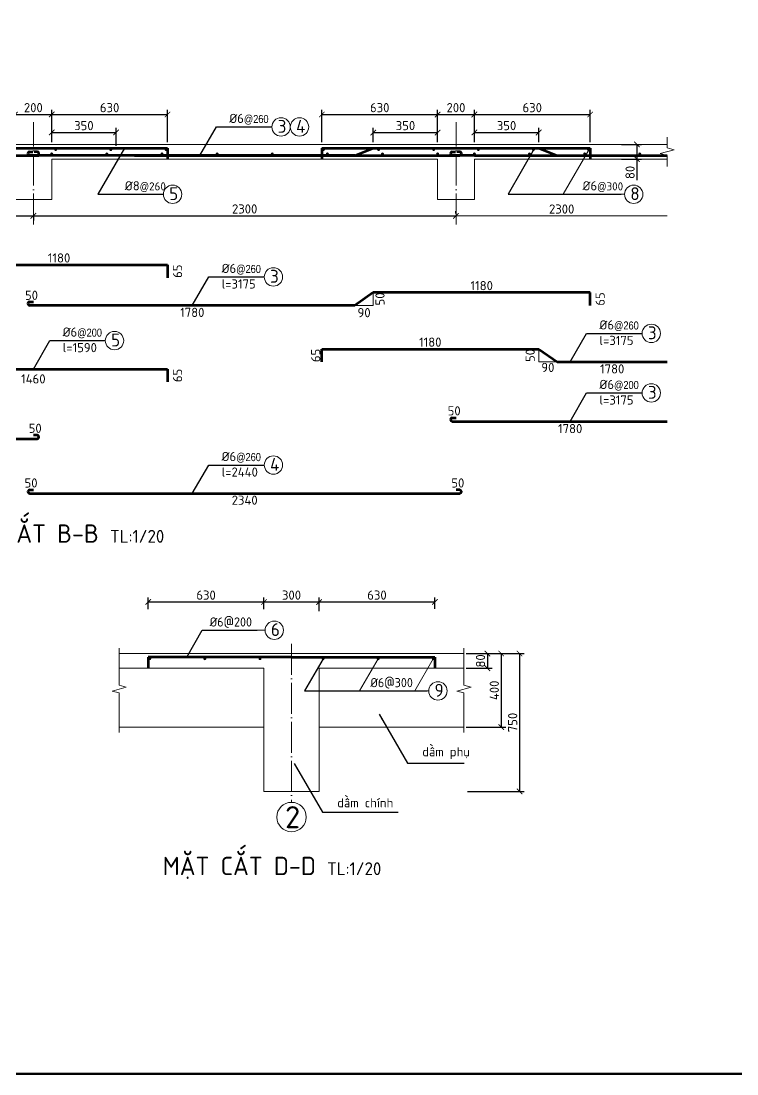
# Model space of a CAD drawing. Header units: millimetres. Extents: x 0 to 4970, y -594 to 1412.
# Drawn here: x 142.3 to 337.1, y 10 to 296.4 of the extents above; entities that cross this region are included whole.
import ezdxf

# ---------------------------------------------------------------- set-up
doc = ezdxf.new("R2010")
doc.units = ezdxf.units.MM
doc.header["$LTSCALE"] = 0.35
doc.header["$PDMODE"] = 3
doc.linetypes.add('ACAD_ISO04W100', pattern=[30, 24, -3, 0, -3])
doc.layers.get('0').update_dxf_attribs({"lineweight": 50})
for name, color, linetype, lineweight in [('CotThepSan', 13, 'Continuous', 70), ('DoVe', 1, 'Continuous', 18), ('Duong Bao San', 7, 'Continuous', 18), ('Kich Thuoc', 1, 'Continuous', 20), ('Ky Hieu', 4, 'Continuous', 20), ('Text', 40, 'Continuous', 20), ('Truc', 3, 'ACAD_ISO04W100', 20)]:
    doc.layers.add(name, color=color, linetype=linetype, lineweight=lineweight)
doc.styles.get("Standard").update_dxf_attribs({"font": 'isocpeur.ttf'})
doc.styles.add('VN', font='')
doc.styles.get('VN').set_extended_font_data('TCVN 7284')
doc.dimstyles.new('Dim20', dxfattribs={"dimtxt": 2.5, "dimasz": 1.5, "dimexe": 1.25, "dimexo": 0.625, "dimtad": 1, "dimlfac": 20, "dimtxsty": 'Standard', "dimblk": 'ARCHTICK', "dimcen": 2.5, "dimadec": 0, "dimazin": 0, "dimtfac": 1, "dimtmove": 0, "dimatfit": 3, "dimfxl": 1, "dimarcsym": 0})
doc.dimstyles.new('Dim20KT', dxfattribs={"dimtxt": 2.5, "dimasz": 1.5, "dimexe": 1.25, "dimexo": 0.625, "dimtad": 1, "dimlfac": 20, "dimtxsty": 'Standard', "dimblk": 'ARCHTICK', "dimcen": 2.5, "dimse1": 1, "dimse2": 1, "dimsd1": 1, "dimsd2": 1, "dimadec": 0, "dimazin": 0, "dimtfac": 1, "dimtmove": 0, "dimatfit": 3, "dimfxl": 1, "dimarcsym": 0})
doc.dimstyles.new('Dim50KT', dxfattribs={"dimtxt": 2.5, "dimasz": 1.5, "dimexe": 1.25, "dimexo": 0.625, "dimtad": 1, "dimlfac": 50, "dimtxsty": 'Standard', "dimblk": 'ARCHTICK', "dimcen": 2.5, "dimse1": 1, "dimse2": 1, "dimsd1": 1, "dimsd2": 1, "dimadec": 0, "dimazin": 0, "dimtfac": 1, "dimtmove": 0, "dimatfit": 3, "dimfxl": 1, "dimarcsym": 0})
doc.dimstyles.new('ISO-25', dxfattribs={"dimtxt": 2.5, "dimasz": 2.5, "dimexe": 1.25, "dimexo": 0.625, "dimtad": 1, "dimtxsty": 'Standard', "dimcen": 2.5, "dimadec": 0, "dimazin": 0, "dimtfac": 1, "dimtmove": 0, "dimatfit": 3, "dimfxl": 1, "dimarcsym": 0})

# ---------------------------------------------------------------- blocks, each defined once
blk = doc.blocks.new('*D637')
at = {"layer": 'Defpoints', "color": 0}
for p in [(238.13, 222.54), (297.13, 222.54), (297.13, 222.54)]:
    blk.add_point(p, dxfattribs=at)
at = {"layer": 'Kich Thuoc', "color": 0, "insert": (267.63, 224.42), "char_height": 2.5, "attachment_point": 5}
blk.add_mtext('1180', dxfattribs=at)
blk = doc.blocks.new('_ArchTick')
at = {"color": 0, "linetype": 'ByBlock', "const_width": 0.15}
blk.add_lwpolyline([(-0.5, -0.5), (0.5, 0.5)], dxfattribs=at)
blk = doc.blocks.new('*D638')
at = {"layer": 'Defpoints', "color": 0}
for p in [(144.63, 219.04), (233.13, 219.04), (233.13, 215.27)]:
    blk.add_point(p, dxfattribs=at)
at = {"layer": 'Kich Thuoc', "color": 0, "insert": (188.88, 217.14), "char_height": 2.5, "attachment_point": 5}
blk.add_mtext('1780', dxfattribs=at)
blk = doc.blocks.new('*D639')
at = {"layer": 'Defpoints', "color": 0}
for p in [(144.63, 219.93), (144.63, 219.93), (145.63, 219.93)]:
    blk.add_point(p, dxfattribs=at)
at = {"layer": 'Kich Thuoc', "color": 0, "insert": (145.13, 221.8), "char_height": 2.5, "attachment_point": 5}
blk.add_mtext('50', dxfattribs=at)
blk = doc.blocks.new('*D558')
at = {"layer": 'Defpoints', "color": 0}
for p in [(123.13, 230.08), (182.13, 230.08), (182.13, 230.08)]:
    blk.add_point(p, dxfattribs=at)
at = {"layer": 'Kich Thuoc', "color": 0, "insert": (152.63, 231.95), "char_height": 2.5, "attachment_point": 5}
blk.add_mtext('1180', dxfattribs=at)
blk = doc.blocks.new('*D642')
at = {"layer": 'Defpoints', "color": 0}
for p in [(54.13, 182.74), (146.63, 182.74), (146.63, 178.65)]:
    blk.add_point(p, dxfattribs=at)
at = {"layer": 'Kich Thuoc', "color": 0, "insert": (100.38, 180.52), "char_height": 2.5, "attachment_point": 5}
blk.add_mtext('1860', dxfattribs=at)
blk = doc.blocks.new('*D560')
at = {"layer": 'Defpoints', "color": 0}
for p in [(145.63, 183.74), (145.63, 183.74), (146.63, 183.74)]:
    blk.add_point(p, dxfattribs=at)
at = {"layer": 'Kich Thuoc', "color": 0, "insert": (146.13, 185.62), "char_height": 2.5, "attachment_point": 5}
blk.add_mtext('50', dxfattribs=at)
blk = doc.blocks.new('*D561')
at = {"layer": 'Defpoints', "color": 0}
for p in [(260.63, 168.88), (260.63, 168.88), (261.63, 168.88)]:
    blk.add_point(p, dxfattribs=at)
at = {"layer": 'Kich Thuoc', "color": 0, "insert": (261.13, 170.75), "char_height": 2.5, "attachment_point": 5}
blk.add_mtext('50', dxfattribs=at)
blk = doc.blocks.new('*D562')
at = {"layer": 'Defpoints', "color": 0}
for p in [(259.63, 188.48), (259.63, 188.48), (260.63, 188.48)]:
    blk.add_point(p, dxfattribs=at)
at = {"layer": 'Kich Thuoc', "color": 0, "insert": (260.13, 190.36), "char_height": 2.5, "attachment_point": 5}
blk.add_mtext('50', dxfattribs=at)
blk = doc.blocks.new('*D643')
at = {"layer": 'Defpoints', "color": 0}
for p in [(224.13, 207.18), (283.13, 207.18), (283.13, 207.18)]:
    blk.add_point(p, dxfattribs=at)
at = {"layer": 'Kich Thuoc', "color": 0, "insert": (253.63, 209.05), "char_height": 2.5, "attachment_point": 5}
blk.add_mtext('1180', dxfattribs=at)
blk = doc.blocks.new('*D565')
at = {"layer": 'Defpoints', "color": 0}
for p in [(168.13, 266.07), (150.63, 262.84), (168.13, 261.84)]:
    blk.add_point(p, dxfattribs=at)
at = {"layer": 'Kich Thuoc', "color": 0, "lineweight": -2}
for p, q in [((150.63, 263.46), (150.63, 267.32)), ((168.13, 262.46), (168.13, 267.32)), ((150.63, 266.07), (168.13, 266.07))]:
    blk.add_line(p, q, dxfattribs=at)
at = {"layer": 'Kich Thuoc', "color": 0, "lineweight": -2, "xscale": 1.5, "yscale": 1.5, "zscale": 1.5, "rotation": 180}
blk.add_blockref('_ArchTick', (150.63, 266.07), dxfattribs=at)
at = {"layer": 'Kich Thuoc', "color": 0, "lineweight": -2, "xscale": 1.5, "yscale": 1.5, "zscale": 1.5}
blk.add_blockref('_ArchTick', (168.13, 266.07), dxfattribs=at)
at = {"layer": 'Kich Thuoc', "color": 0, "insert": (159.38, 267.95), "char_height": 2.5, "attachment_point": 5}
blk.add_mtext('350', dxfattribs=at)
blk = doc.blocks.new('*D567')
at = {"layer": 'Defpoints', "color": 0}
for p in [(150.63, 270.96), (140.63, 263.46), (150.63, 263.46)]:
    blk.add_point(p, dxfattribs=at)
at = {"layer": 'Kich Thuoc', "color": 0, "lineweight": -2}
for p, q in [((140.63, 264.09), (140.63, 272.21)), ((150.63, 264.09), (150.63, 272.21)), ((140.63, 270.96), (150.63, 270.96))]:
    blk.add_line(p, q, dxfattribs=at)
at = {"layer": 'Kich Thuoc', "color": 0, "lineweight": -2, "xscale": 1.5, "yscale": 1.5, "zscale": 1.5, "rotation": 180}
blk.add_blockref('_ArchTick', (140.63, 270.96), dxfattribs=at)
at = {"layer": 'Kich Thuoc', "color": 0, "lineweight": -2, "xscale": 1.5, "yscale": 1.5, "zscale": 1.5}
blk.add_blockref('_ArchTick', (150.63, 270.96), dxfattribs=at)
at = {"layer": 'Kich Thuoc', "color": 0, "insert": (145.63, 272.83), "char_height": 2.5, "attachment_point": 5}
blk.add_mtext('200', dxfattribs=at)
blk = doc.blocks.new('*D568')
at = {"layer": 'Defpoints', "color": 0}
for p in [(182.13, 270.96), (150.63, 263.46), (182.13, 262.84)]:
    blk.add_point(p, dxfattribs=at)
at = {"layer": 'Kich Thuoc', "color": 0, "lineweight": -2}
for p, q in [((150.63, 264.09), (150.63, 272.21)), ((182.13, 263.46), (182.13, 272.21)), ((150.63, 270.96), (182.13, 270.96))]:
    blk.add_line(p, q, dxfattribs=at)
at = {"layer": 'Kich Thuoc', "color": 0, "lineweight": -2, "xscale": 1.5, "yscale": 1.5, "zscale": 1.5, "rotation": 180}
blk.add_blockref('_ArchTick', (150.63, 270.96), dxfattribs=at)
at = {"layer": 'Kich Thuoc', "color": 0, "lineweight": -2, "xscale": 1.5, "yscale": 1.5, "zscale": 1.5}
blk.add_blockref('_ArchTick', (182.13, 270.96), dxfattribs=at)
at = {"layer": 'Kich Thuoc', "color": 0, "insert": (166.38, 272.83), "char_height": 2.5, "attachment_point": 5}
blk.add_mtext('630', dxfattribs=at)
blk = doc.blocks.new('*D569')
at = {"layer": 'Defpoints', "color": 0}
for p in [(305.01, 262.84), (305.01, 258.84), (309.86, 258.84)]:
    blk.add_point(p, dxfattribs=at)
at = {"layer": 'Kich Thuoc', "color": 0, "lineweight": -2}
for p, q in [((305.63, 262.84), (311.11, 262.84)), ((309.86, 262.84), (309.86, 258.84)), ((305.63, 258.84), (311.11, 258.84)), ((309.86, 258.84), (309.86, 253.09))]:
    blk.add_line(p, q, dxfattribs=at)
at = {"layer": 'Kich Thuoc', "color": 0, "lineweight": -2, "xscale": 1.5, "yscale": 1.5, "zscale": 1.5}
for p, rotation in [((309.86, 262.84), 90), ((309.86, 258.84), 270)]:
    blk.add_blockref('_ArchTick', p, dxfattribs=dict(at, rotation=rotation))
at = {"layer": 'Kich Thuoc', "color": 0, "insert": (307.99, 255.21), "char_height": 2.5, "attachment_point": 5, "rotation": 90}
blk.add_mtext('80', dxfattribs=at)
blk = doc.blocks.new('*D570')
at = {"layer": 'Defpoints', "color": 0}
for p in [(255.63, 266.07), (238.13, 262.84), (255.63, 262.84)]:
    blk.add_point(p, dxfattribs=at)
at = {"layer": 'Kich Thuoc', "color": 0, "lineweight": -2}
for p, q in [((238.13, 263.46), (238.13, 267.32)), ((255.63, 263.46), (255.63, 267.32)), ((238.13, 266.07), (255.63, 266.07))]:
    blk.add_line(p, q, dxfattribs=at)
at = {"layer": 'Kich Thuoc', "color": 0, "lineweight": -2, "xscale": 1.5, "yscale": 1.5, "zscale": 1.5, "rotation": 180}
blk.add_blockref('_ArchTick', (238.13, 266.07), dxfattribs=at)
at = {"layer": 'Kich Thuoc', "color": 0, "lineweight": -2, "xscale": 1.5, "yscale": 1.5, "zscale": 1.5}
blk.add_blockref('_ArchTick', (255.63, 266.07), dxfattribs=at)
at = {"layer": 'Kich Thuoc', "color": 0, "insert": (246.88, 267.95), "char_height": 2.5, "attachment_point": 5}
blk.add_mtext('350', dxfattribs=at)
blk = doc.blocks.new('*D571')
at = {"layer": 'Defpoints', "color": 0}
for p in [(283.13, 266.07), (265.63, 262.84), (283.13, 262.84)]:
    blk.add_point(p, dxfattribs=at)
at = {"layer": 'Kich Thuoc', "color": 0, "lineweight": -2}
for p, q in [((265.63, 263.46), (265.63, 267.32)), ((283.13, 263.46), (283.13, 267.32)), ((265.63, 266.07), (283.13, 266.07))]:
    blk.add_line(p, q, dxfattribs=at)
at = {"layer": 'Kich Thuoc', "color": 0, "lineweight": -2, "xscale": 1.5, "yscale": 1.5, "zscale": 1.5, "rotation": 180}
blk.add_blockref('_ArchTick', (265.63, 266.07), dxfattribs=at)
at = {"layer": 'Kich Thuoc', "color": 0, "lineweight": -2, "xscale": 1.5, "yscale": 1.5, "zscale": 1.5}
blk.add_blockref('_ArchTick', (283.13, 266.07), dxfattribs=at)
at = {"layer": 'Kich Thuoc', "color": 0, "insert": (274.38, 267.95), "char_height": 2.5, "attachment_point": 5}
blk.add_mtext('350', dxfattribs=at)
blk = doc.blocks.new('*D572')
at = {"layer": 'Defpoints', "color": 0}
for p in [(255.63, 270.96), (224.13, 262.84), (255.63, 262.84)]:
    blk.add_point(p, dxfattribs=at)
at = {"layer": 'Kich Thuoc', "color": 0, "lineweight": -2}
for p, q in [((224.13, 263.46), (224.13, 272.21)), ((255.63, 263.46), (255.63, 272.21)), ((224.13, 270.96), (255.63, 270.96))]:
    blk.add_line(p, q, dxfattribs=at)
at = {"layer": 'Kich Thuoc', "color": 0, "lineweight": -2, "xscale": 1.5, "yscale": 1.5, "zscale": 1.5, "rotation": 180}
blk.add_blockref('_ArchTick', (224.13, 270.96), dxfattribs=at)
at = {"layer": 'Kich Thuoc', "color": 0, "lineweight": -2, "xscale": 1.5, "yscale": 1.5, "zscale": 1.5}
blk.add_blockref('_ArchTick', (255.63, 270.96), dxfattribs=at)
at = {"layer": 'Kich Thuoc', "color": 0, "insert": (239.88, 272.83), "char_height": 2.5, "attachment_point": 5}
blk.add_mtext('630', dxfattribs=at)
blk = doc.blocks.new('*D573')
at = {"layer": 'Defpoints', "color": 0}
for p in [(265.63, 270.96), (255.63, 263.46), (265.63, 263.46)]:
    blk.add_point(p, dxfattribs=at)
at = {"layer": 'Kich Thuoc', "color": 0, "lineweight": -2}
for p, q in [((255.63, 264.09), (255.63, 272.21)), ((265.63, 264.09), (265.63, 272.21)), ((255.63, 270.96), (265.63, 270.96))]:
    blk.add_line(p, q, dxfattribs=at)
at = {"layer": 'Kich Thuoc', "color": 0, "lineweight": -2, "xscale": 1.5, "yscale": 1.5, "zscale": 1.5, "rotation": 180}
blk.add_blockref('_ArchTick', (255.63, 270.96), dxfattribs=at)
at = {"layer": 'Kich Thuoc', "color": 0, "lineweight": -2, "xscale": 1.5, "yscale": 1.5, "zscale": 1.5}
blk.add_blockref('_ArchTick', (265.63, 270.96), dxfattribs=at)
at = {"layer": 'Kich Thuoc', "color": 0, "insert": (260.63, 272.83), "char_height": 2.5, "attachment_point": 5}
blk.add_mtext('200', dxfattribs=at)
blk = doc.blocks.new('*D574')
at = {"layer": 'Defpoints', "color": 0}
for p in [(297.13, 270.96), (265.63, 263.46), (297.13, 262.84)]:
    blk.add_point(p, dxfattribs=at)
at = {"layer": 'Kich Thuoc', "color": 0, "lineweight": -2}
for p, q in [((265.63, 264.09), (265.63, 272.21)), ((297.13, 263.46), (297.13, 272.21)), ((265.63, 270.96), (297.13, 270.96))]:
    blk.add_line(p, q, dxfattribs=at)
at = {"layer": 'Kich Thuoc', "color": 0, "lineweight": -2, "xscale": 1.5, "yscale": 1.5, "zscale": 1.5, "rotation": 180}
blk.add_blockref('_ArchTick', (265.63, 270.96), dxfattribs=at)
at = {"layer": 'Kich Thuoc', "color": 0, "lineweight": -2, "xscale": 1.5, "yscale": 1.5, "zscale": 1.5}
blk.add_blockref('_ArchTick', (297.13, 270.96), dxfattribs=at)
at = {"layer": 'Kich Thuoc', "color": 0, "insert": (281.38, 272.83), "char_height": 2.5, "attachment_point": 5}
blk.add_mtext('630', dxfattribs=at)
blk = doc.blocks.new('*D575')
at = {"layer": 'Defpoints', "color": 0}
for p in [(144.5, 168.88), (144.5, 168.88), (145.5, 168.88)]:
    blk.add_point(p, dxfattribs=at)
at = {"layer": 'Kich Thuoc', "color": 0, "insert": (145, 170.75), "char_height": 2.5, "attachment_point": 5}
blk.add_mtext('50', dxfattribs=at)
blk = doc.blocks.new('*D644')
at = {"layer": 'Defpoints', "color": 0}
for p in [(144.63, 167.88), (261.63, 167.88), (261.63, 164.2)]:
    blk.add_point(p, dxfattribs=at)
at = {"layer": 'Kich Thuoc', "color": 0, "insert": (203.13, 166.07), "char_height": 2.5, "attachment_point": 5}
blk.add_mtext('2340', dxfattribs=at)
blk = doc.blocks.new('*D576')
at = {"layer": 'Defpoints', "color": 0}
for p in [(109.13, 197.18), (182.13, 197.18), (182.13, 197.18)]:
    blk.add_point(p, dxfattribs=at)
at = {"layer": 'Kich Thuoc', "color": 0, "insert": (145.63, 199.05), "char_height": 2.5, "attachment_point": 5}
blk.add_mtext('1460', dxfattribs=at)
blk = doc.blocks.new('*D580')
at = {"layer": 'Defpoints', "color": 0}
for p in [(208.38, 138.37), (176.88, 135.79), (208.38, 135.79)]:
    blk.add_point(p, dxfattribs=at)
at = {"layer": 'Kich Thuoc', "color": 0, "lineweight": -2}
for p, q in [((176.88, 136.41), (176.88, 139.62)), ((176.88, 138.37), (208.38, 138.37)), ((208.38, 136.41), (208.38, 139.62))]:
    blk.add_line(p, q, dxfattribs=at)
at = {"layer": 'Kich Thuoc', "color": 0, "lineweight": -2, "xscale": 1.5, "yscale": 1.5, "zscale": 1.5, "rotation": 180}
blk.add_blockref('_ArchTick', (176.88, 138.37), dxfattribs=at)
at = {"layer": 'Kich Thuoc', "color": 0, "lineweight": -2, "xscale": 1.5, "yscale": 1.5, "zscale": 1.5}
blk.add_blockref('_ArchTick', (208.38, 138.37), dxfattribs=at)
at = {"layer": 'Kich Thuoc', "color": 0, "insert": (192.63, 140.24), "char_height": 2.5, "attachment_point": 5}
blk.add_mtext('630', dxfattribs=at)
blk = doc.blocks.new('*D581')
at = {"layer": 'Defpoints', "color": 0}
for p in [(223.38, 138.37), (208.38, 135.79), (223.38, 135.25)]:
    blk.add_point(p, dxfattribs=at)
at = {"layer": 'Kich Thuoc', "color": 0, "lineweight": -2}
for p, q in [((208.38, 136.41), (208.38, 139.62)), ((208.38, 138.37), (223.38, 138.37)), ((223.38, 135.88), (223.38, 139.62))]:
    blk.add_line(p, q, dxfattribs=at)
at = {"layer": 'Kich Thuoc', "color": 0, "lineweight": -2, "xscale": 1.5, "yscale": 1.5, "zscale": 1.5, "rotation": 180}
blk.add_blockref('_ArchTick', (208.38, 138.37), dxfattribs=at)
at = {"layer": 'Kich Thuoc', "color": 0, "lineweight": -2, "xscale": 1.5, "yscale": 1.5, "zscale": 1.5}
blk.add_blockref('_ArchTick', (223.38, 138.37), dxfattribs=at)
at = {"layer": 'Kich Thuoc', "color": 0, "insert": (215.88, 140.24), "char_height": 2.5, "attachment_point": 5}
blk.add_mtext('300', dxfattribs=at)
blk = doc.blocks.new('*D582')
at = {"layer": 'Defpoints', "color": 0}
for p in [(254.88, 138.37), (223.38, 135.25), (254.88, 135.88)]:
    blk.add_point(p, dxfattribs=at)
at = {"layer": 'Kich Thuoc', "color": 0, "lineweight": -2}
for p, q in [((223.38, 135.88), (223.38, 139.62)), ((223.38, 138.37), (254.88, 138.37)), ((254.88, 136.5), (254.88, 139.62))]:
    blk.add_line(p, q, dxfattribs=at)
at = {"layer": 'Kich Thuoc', "color": 0, "lineweight": -2, "xscale": 1.5, "yscale": 1.5, "zscale": 1.5, "rotation": 180}
blk.add_blockref('_ArchTick', (223.38, 138.37), dxfattribs=at)
at = {"layer": 'Kich Thuoc', "color": 0, "lineweight": -2, "xscale": 1.5, "yscale": 1.5, "zscale": 1.5}
blk.add_blockref('_ArchTick', (254.88, 138.37), dxfattribs=at)
at = {"layer": 'Kich Thuoc', "color": 0, "insert": (239.13, 140.24), "char_height": 2.5, "attachment_point": 5}
blk.add_mtext('630', dxfattribs=at)
blk = doc.blocks.new('*D583')
at = {"layer": 'Defpoints', "color": 0}
for p in [(262.8, 124.35), (262.8, 120.35), (269.18, 120.35)]:
    blk.add_point(p, dxfattribs=at)
at = {"layer": 'Kich Thuoc', "color": 0, "lineweight": -2}
for p, q in [((263.42, 124.35), (270.43, 124.35)), ((269.18, 124.35), (269.18, 120.35)), ((263.42, 120.35), (270.43, 120.35))]:
    blk.add_line(p, q, dxfattribs=at)
at = {"layer": 'Kich Thuoc', "color": 0, "lineweight": -2, "xscale": 1.5, "yscale": 1.5, "zscale": 1.5}
for p, rotation in [((269.18, 124.35), 90), ((269.18, 120.35), 270)]:
    blk.add_blockref('_ArchTick', p, dxfattribs=dict(at, rotation=rotation))
at = {"layer": 'Kich Thuoc', "color": 0, "insert": (267.3, 122.35), "char_height": 2.5, "attachment_point": 5, "rotation": 90}
blk.add_mtext('80', dxfattribs=at)
blk = doc.blocks.new('*D584')
at = {"layer": 'Defpoints', "color": 0}
for p in [(262.8, 124.35), (262.8, 104.35), (272.93, 104.35)]:
    blk.add_point(p, dxfattribs=at)
at = {"layer": 'Kich Thuoc', "color": 0, "lineweight": -2}
for p, q in [((263.42, 124.35), (274.18, 124.35)), ((272.93, 124.35), (272.93, 104.35)), ((263.42, 104.35), (274.18, 104.35))]:
    blk.add_line(p, q, dxfattribs=at)
at = {"layer": 'Kich Thuoc', "color": 0, "lineweight": -2, "xscale": 1.5, "yscale": 1.5, "zscale": 1.5}
for p, rotation in [((272.93, 124.35), 90), ((272.93, 104.35), 270)]:
    blk.add_blockref('_ArchTick', p, dxfattribs=dict(at, rotation=rotation))
at = {"layer": 'Kich Thuoc', "color": 0, "insert": (271.05, 114.35), "char_height": 2.5, "attachment_point": 5, "rotation": 90}
blk.add_mtext('400', dxfattribs=at)
blk = doc.blocks.new('*D585')
at = {"layer": 'Defpoints', "color": 0}
for p in [(262.8, 124.35), (263.11, 86.85), (277.93, 86.85)]:
    blk.add_point(p, dxfattribs=at)
at = {"layer": 'Kich Thuoc', "color": 0, "lineweight": -2}
for p, q in [((263.42, 124.35), (279.18, 124.35)), ((277.93, 124.35), (277.93, 86.85)), ((263.73, 86.85), (279.18, 86.85))]:
    blk.add_line(p, q, dxfattribs=at)
at = {"layer": 'Kich Thuoc', "color": 0, "lineweight": -2, "xscale": 1.5, "yscale": 1.5, "zscale": 1.5}
for p, rotation in [((277.93, 124.35), 90), ((277.93, 86.85), 270)]:
    blk.add_blockref('_ArchTick', p, dxfattribs=dict(at, rotation=rotation))
at = {"layer": 'Kich Thuoc', "color": 0, "insert": (276.05, 105.6), "char_height": 2.5, "attachment_point": 5, "rotation": 90}
blk.add_mtext('750', dxfattribs=at)
blk = doc.blocks.new('*D607')
at = {"layer": 'Defpoints', "color": 0}
for p in [(238.13, 222.54), (238.13, 219.04), (241.83, 219.04)]:
    blk.add_point(p, dxfattribs=at)
at = {"layer": 'Kich Thuoc', "color": 0, "insert": (239.95, 220.79), "char_height": 2.5, "attachment_point": 5, "rotation": 90}
blk.add_mtext('50', dxfattribs=at)
blk = doc.blocks.new('*D608')
at = {"layer": 'Defpoints', "color": 0}
for p in [(233.13, 219.04), (238.1, 219.04), (238.1, 215.2)]:
    blk.add_point(p, dxfattribs=at)
at = {"layer": 'Kich Thuoc', "color": 0, "insert": (235.62, 217.07), "char_height": 2.5, "attachment_point": 5}
blk.add_mtext('90', dxfattribs=at)
blk = doc.blocks.new('*D609')
at = {"layer": 'Defpoints', "color": 0}
for p in [(283.13, 207.18), (282.7, 203.68), (283.13, 203.68)]:
    blk.add_point(p, dxfattribs=at)
at = {"layer": 'Kich Thuoc', "color": 0, "insert": (280.82, 205.43), "char_height": 2.5, "attachment_point": 5, "rotation": 90}
blk.add_mtext('50', dxfattribs=at)
blk = doc.blocks.new('*D610')
at = {"layer": 'Defpoints', "color": 0}
for p in [(283.13, 203.68), (288.13, 203.68), (288.13, 200.3)]:
    blk.add_point(p, dxfattribs=at)
at = {"layer": 'Kich Thuoc', "color": 0, "insert": (285.63, 202.17), "char_height": 2.5, "attachment_point": 5}
blk.add_mtext('90', dxfattribs=at)
blk = doc.blocks.new('*D651')
at = {"layer": 'Defpoints', "color": 0}
for p in [(145.63, 243.74), (30.63, 241.06), (145.63, 243.4)]:
    blk.add_point(p, dxfattribs=at)
at = {"layer": 'Kich Thuoc', "color": 0, "lineweight": -2}
for p, q in [((30.63, 241.69), (30.63, 244.65)), ((30.63, 243.4), (145.63, 243.4)), ((145.63, 243.12), (145.63, 242.15))]:
    blk.add_line(p, q, dxfattribs=at)
at = {"layer": 'Kich Thuoc', "color": 0, "lineweight": -2, "xscale": 1.5, "yscale": 1.5, "zscale": 1.5, "rotation": 180}
blk.add_blockref('_ArchTick', (30.63, 243.4), dxfattribs=at)
at = {"layer": 'Kich Thuoc', "color": 0, "lineweight": -2, "xscale": 1.5, "yscale": 1.5, "zscale": 1.5}
blk.add_blockref('_ArchTick', (145.63, 243.4), dxfattribs=at)
at = {"layer": 'Kich Thuoc', "color": 0, "insert": (88.13, 245.28), "char_height": 2.5, "attachment_point": 5}
blk.add_mtext('2300', dxfattribs=at)
blk = doc.blocks.new('*D652')
at = {"layer": 'Defpoints', "color": 0}
for p in [(145.63, 243.74), (260.63, 243.4), (260.63, 243.4)]:
    blk.add_point(p, dxfattribs=at)
at = {"layer": 'Kich Thuoc', "color": 0, "lineweight": -2}
for p, q in [((260.63, 244.03), (260.63, 244.65)), ((145.63, 243.4), (260.63, 243.4)), ((145.63, 243.12), (145.63, 242.15))]:
    blk.add_line(p, q, dxfattribs=at)
at = {"layer": 'Kich Thuoc', "color": 0, "lineweight": -2, "xscale": 1.5, "yscale": 1.5, "zscale": 1.5, "rotation": 180}
blk.add_blockref('_ArchTick', (145.63, 243.4), dxfattribs=at)
at = {"layer": 'Kich Thuoc', "color": 0, "lineweight": -2, "xscale": 1.5, "yscale": 1.5, "zscale": 1.5}
blk.add_blockref('_ArchTick', (260.63, 243.4), dxfattribs=at)
at = {"layer": 'Kich Thuoc', "color": 0, "insert": (203.13, 245.28), "char_height": 2.5, "attachment_point": 5}
blk.add_mtext('2300', dxfattribs=at)
blk = doc.blocks.new('*D613')
at = {"layer": 'Defpoints', "color": 0}
for p in [(182.13, 230.08), (186.73, 230.08), (182.13, 226.58)]:
    blk.add_point(p, dxfattribs=at)
at = {"layer": 'Kich Thuoc', "color": 0, "insert": (184.86, 228.33), "char_height": 2.5, "attachment_point": 5, "rotation": 90}
blk.add_mtext('65', dxfattribs=at)
blk = doc.blocks.new('*D614')
at = {"layer": 'Defpoints', "color": 0}
for p in [(182.13, 201.73), (186.73, 201.73), (182.13, 198.23)]:
    blk.add_point(p, dxfattribs=at)
at = {"layer": 'Kich Thuoc', "color": 0, "insert": (184.86, 199.98), "char_height": 2.5, "attachment_point": 5, "rotation": 90}
blk.add_mtext('65', dxfattribs=at)
blk = doc.blocks.new('*D615')
at = {"layer": 'Defpoints', "color": 0}
for p in [(297.13, 222.54), (301.73, 222.54), (297.13, 219.04)]:
    blk.add_point(p, dxfattribs=at)
at = {"layer": 'Kich Thuoc', "color": 0, "insert": (299.86, 220.79), "char_height": 2.5, "attachment_point": 5, "rotation": 90}
blk.add_mtext('65', dxfattribs=at)
blk = doc.blocks.new('*D618')
at = {"layer": 'Defpoints', "color": 0}
for p in [(219.74, 207.18), (224.34, 207.18), (219.74, 203.68)]:
    blk.add_point(p, dxfattribs=at)
at = {"layer": 'Kich Thuoc', "color": 0, "insert": (222.47, 205.43), "char_height": 2.5, "attachment_point": 5, "rotation": 90}
blk.add_mtext('65', dxfattribs=at)
blk = doc.blocks.new('*D910')
at = {"layer": 'Defpoints', "color": 0}
for p in [(258.88, 203.68), (347.38, 203.68), (347.38, 199.9)]:
    blk.add_point(p, dxfattribs=at)
at = {"layer": 'Kich Thuoc', "color": 0, "insert": (303.13, 201.78), "char_height": 2.5, "attachment_point": 5}
blk.add_mtext('1780', dxfattribs=at)
blk = doc.blocks.new('*D911')
at = {"layer": 'Defpoints', "color": 0}
for p in [(247.45, 187.43), (335.95, 187.43), (335.95, 183.66)]:
    blk.add_point(p, dxfattribs=at)
at = {"layer": 'Kich Thuoc', "color": 0, "insert": (291.7, 185.54), "char_height": 2.5, "attachment_point": 5}
blk.add_mtext('1780', dxfattribs=at)

msp = doc.modelspace()

# ---------------------------------------------------------------- linework, layer by layer
msp.add_lwpolyline([(20, 10), (830, 10), (830, 584), (20, 584)], close=True)
at = {"layer": 'CotThepSan'}
for p, q in [((109.134345, 261.838255), (182.134345, 261.838255)), ((144.634345, 260.838255), (145.454537, 260.838255)), ((146.634345, 260.838255), (145.833409, 260.838255)), ((182.134345, 261.838255), (182.134345, 258.838255)), ((224.134345, 261.838255), (224.134345, 258.838255)), ((224.134345, 261.838255), (260.634345, 261.838255)), ((233.134345, 259.838255), (238.134345, 261.838255)), ((259.634345, 260.838255), (260.404875, 260.838255)), ((259.634345, 260.838255), (260.454537, 260.838255)), ((260.634345, 261.838255), (297.134345, 261.838255)), ((261.634345, 260.838255), (260.833409, 260.838255)), ((261.634345, 260.838255), (260.873376, 260.838255)), ((283.134345, 261.838255), (288.134345, 259.838255)), ((297.134345, 261.838255), (297.134345, 258.838255)), ((54.134345, 259.838255), (147.134345, 259.838255)), ((233.134345, 259.838255), (144.634345, 259.838255)), ((173.134345, 259.838255), (261.634345, 259.838255)), ((265.634345, 259.838255), (259.634345, 259.838255)), ((265.634345, 259.838255), (318.134345, 259.838255)), ((123.134345, 230.07636), (182.134345, 230.07636)), ((182.134345, 230.07636), (182.134345, 226.57636)), ((238.134345, 222.540339), (233.134345, 219.040339)), ((297.134345, 222.540339), (238.134345, 222.540339)), ((297.134345, 219.040339), (297.134345, 222.540339)), ((144.634345, 220.040339), (145.634345, 220.040339)), ((233.134345, 219.040339), (144.634345, 219.040339)), ((224.134345, 203.675029), (224.134345, 207.175029)), ((224.134345, 207.175029), (283.134345, 207.175029)), ((283.134345, 207.175029), (288.134345, 203.675029)), ((288.134345, 203.675029), (318.134345, 203.675029)), ((109.134345, 201.725629), (182.134345, 201.725629)), ((182.134345, 201.725629), (182.134345, 198.225629)), ((259.634345, 188.481471), (260.634345, 188.481471)), ((259.634345, 187.481471), (318.134345, 187.481471)), ((146.634345, 183.742381), (145.634345, 183.742381)), ((54.134345, 182.742381), (146.634345, 182.742381)), ((144.634345, 168.878948), (145.634345, 168.878948)), ((144.634345, 167.878948), (261.634345, 167.878948)), ((261.634345, 168.878948), (260.634345, 168.878948)), ((215.884344, 123.345891), (176.884344, 123.345891)), ((176.884344, 123.345891), (176.884344, 120.345891)), ((215.884344, 123.345891), (254.884344, 123.345891)), ((254.884344, 123.345891), (254.884344, 120.345891))]:
    msp.add_line(p, q, dxfattribs=at)
at = {"layer": 'CotThepSan', "color": 1, "const_width": 0.4}
for points in [[(150.434345, 260.238255, 1), (150.834345, 260.238255, 1)], [(151.91234, 261.438255, -1), (151.51234, 261.438255, -1)], [(165.434345, 260.238255, 1), (165.834345, 260.238255, 1)], [(166.91234, 261.438255, -1), (166.51234, 261.438255, -1)], [(180.434345, 260.238255, 1), (180.834345, 260.238255, 1)], [(181.91234, 261.438255, -1), (181.51234, 261.438255, -1)], [(195.434345, 260.238255, 1), (195.834345, 260.238255, 1)], [(210.434345, 260.238255, 1), (210.834345, 260.238255, 1)], [(224.35635, 261.438255, 1), (224.75635, 261.438255, 1)], [(225.434345, 260.238255, 1), (225.834345, 260.238255, 1)], [(239.35635, 261.438255, 1), (239.75635, 261.438255, 1)], [(240.434345, 260.238255, 1), (240.834345, 260.238255, 1)], [(254.35635, 261.438255, 1), (254.75635, 261.438255, 1)], [(255.434345, 260.238255, 1), (255.834345, 260.238255, 1)], [(265.434345, 260.238255, 1), (265.834345, 260.238255, 1)], [(266.91234, 261.438255, -1), (266.51234, 261.438255, -1)], [(280.434345, 260.238255, 1), (280.834345, 260.238255, 1)], [(281.91234, 261.438255, -1), (281.51234, 261.438255, -1)], [(295.434345, 260.238255, 1), (295.834345, 260.238255, 1)], [(296.91234, 261.438255, -1), (296.51234, 261.438255, -1)], [(310.434345, 260.238255, 1), (310.834345, 260.238255, 1)], [(177.106349, 122.945891, 1), (177.506349, 122.945891, 1)], [(192.106349, 122.945891, 1), (192.506349, 122.945891, 1)], [(207.106349, 122.945891, 1), (207.506349, 122.945891, 1)], [(224.662339, 122.945891, -1), (224.262339, 122.945891, -1)], [(239.662339, 122.945891, -1), (239.262339, 122.945891, -1)], [(254.662339, 122.945891, -1), (254.262339, 122.945891, -1)]]:
    msp.add_lwpolyline(points, format="xyb", close=True, dxfattribs=at)
at = {"layer": 'CotThepSan'}
for centre, start, end in [((144.634345, 260.338255), 90, 270), ((146.634345, 260.338255), 270, 90), ((259.634345, 260.338255), 90, 270), ((261.634345, 260.338255), 270, 90), ((144.634345, 219.540339), 90, 270), ((259.634345, 187.981471), 90, 270), ((146.634345, 183.242381), 270, 90), ((144.634345, 168.378948), 90, 270), ((261.634345, 168.378948), 270, 90)]:
    msp.add_arc(centre, 0.5, start, end, dxfattribs=at)
at = {"layer": 'DoVe'}
for p, q in [((238.134345, 219.040339), (238.134345, 222.540339)), ((233.134345, 219.040339), (238.134345, 219.040339)), ((283.134345, 207.175029), (283.134345, 203.675029)), ((283.134345, 203.675029), (288.134345, 203.675029))]:
    msp.add_line(p, q, dxfattribs=at)
at = {"layer": 'Duong Bao San'}
for p, q in [((150.634345, 247.838255), (150.634345, 258.838255)), ((255.634345, 247.838255), (255.634345, 258.838255)), ((265.634345, 247.838255), (265.634345, 258.838255)), ((140.634345, 247.838255), (150.634345, 247.838255)), ((255.634345, 247.838255), (265.634345, 247.838255)), ((223.384344, 124.345891), (168.97072, 124.345891)), ((208.384344, 124.345891), (262.797967, 124.345891)), ((208.384344, 120.345891), (168.97072, 120.345891)), ((208.384344, 120.345891), (208.384344, 86.845891)), ((223.384344, 120.345891), (262.797967, 120.345891)), ((223.384344, 120.345891), (223.384344, 86.845891)), ((208.384344, 104.345891), (168.97072, 104.345891)), ((223.384344, 104.345891), (262.797967, 104.345891)), ((208.384344, 86.845891), (223.384344, 86.845891))]:
    msp.add_line(p, q, dxfattribs=at)
for points in [[(35.634345, 262.838255), (265.634345, 262.838255), (318.134345, 262.838255)], [(150.634345, 258.838255), (255.634345, 258.838255)], [(265.634345, 258.838255), (318.134345, 258.838255)]]:
    msp.add_lwpolyline(points, dxfattribs=at)
at = {"layer": 'Kich Thuoc'}
msp.add_line((260.634345, 243.378713), (318.134345, 243.378713), dxfattribs=at)
at = {"layer": 'Ky Hieu'}
for p, q in [((200.05819, 267.587487), (210.551523, 267.587487)), ((296.930359, 261.629574), (289.789438, 249.261135)), ((170.5209, 249.261135), (181.014233, 249.261135)), ((295.061629, 249.261135), (305.554963, 249.261135)), ((305.554963, 249.261135), (306.477939, 249.261135)), ((198.066471, 226.789571), (208.466471, 226.789571)), ((154.816471, 209.474861), (165.216471, 209.474861)), ((300.785266, 211.424261), (311.2786, 211.424261)), ((300.785266, 195.230703), (311.2786, 195.230703)), ((206.488532, 130.695123), (208.692812, 130.695123)), ((208.683673, 130.695123), (208.692812, 130.695123)), ((239.462339, 122.945891), (234.41105, 114.196802)), ((254.462339, 122.945891), (249.411145, 114.196967)), ((252.737968, 114.196802), (253.21244, 114.196802))]:
    msp.add_line(p, q, dxfattribs=at)
for points in [[(318.099069, 264.838255), (318.099069, 264.838255), (318.099069, 261.873531), (320.030921, 261.355893), (316.167217, 260.320616), (318.099069, 259.802978), (318.099069, 256.838255), (318.099069, 256.838255)], [(168.97072, 125.845891), (168.97072, 125.845891), (168.97072, 115.703867), (170.902572, 115.186229), (167.038869, 114.150953), (168.97072, 113.633315), (168.97072, 102.845891), (168.97072, 102.845891)], [(262.797967, 125.845891), (262.797967, 125.845891), (262.797967, 115.703867), (264.729819, 115.186229), (260.866116, 114.150953), (262.797967, 113.633315), (262.797967, 102.845891), (262.797967, 102.845891)]]:
    msp.add_lwpolyline(points, dxfattribs=at)
for centre, radius in [((213.051523, 267.587487), 2.5), ((218.051523, 267.587487), 2.5), ((183.514233, 249.261135), 2.5), ((308.977939, 249.261135), 2.5), ((210.966471, 226.789571), 2.5), ((167.716471, 209.474861), 2.5), ((313.7786, 211.424261), 2.5), ((313.7786, 195.230703), 2.5), ((210.966471, 175.628181), 2.5), ((211.192812, 130.695123), 2.5), ((255.71244, 114.196802), 2.5), ((215.884344, 79.874829), 4)]:
    msp.add_circle(centre, radius, dxfattribs=at)
at = {"layer": 'Truc'}
for p, q in [((145.634345, 241.062318), (145.634345, 268.845303)), ((260.634345, 241.062318), (260.634345, 268.845303)), ((215.884344, 126.946935), (215.884344, 83.874829))]:
    msp.add_line(p, q, dxfattribs=at)

# ---------------------------------------------------------------- texts
at = {"layer": 'Kich Thuoc', "color": 2}
msp.add_text('2', height=6, dxfattribs=at).set_placement((214.134344, 76.84374))
at = {"layer": 'Kich Thuoc', "insert": (289.384345, 245.253713), "char_height": 2.5, "attachment_point": 5}
msp.add_mtext('2300', dxfattribs=at)
at = {"layer": 'Ky Hieu', "style": 'VN'}
for s, p in [('3', (212.1375, 266.004352)), ('4', (217.1375, 266.004352)), ('5', (182.60021, 247.678)), ('8', (308.063915, 247.678)), ('3', (210.052448, 225.206437)), ('3', (312.864577, 209.841126)), ('5', (166.802448, 207.891727)), ('3', (312.864577, 193.647569)), ('4', (210.052448, 174.045046)), ('6', (210.278789, 129.111988)), ('9', (254.798417, 112.613668))]:
    msp.add_text(s, height=3.5, dxfattribs=at).set_placement(p)
at = {"layer": 'Ky Hieu', "char_height": 2.5, "attachment_point": 7}
for s, insert in [('%%C6{\\fVNI-Helve-Condense|b0|i0|c0|p2;\\H0.875x;@260}', (198.931181, 268.212487)), ('%%C8{\\fVNI-Helve-Condense|b0|i0|c0|p2;\\H0.875x;@\\fISOCPEUR|b0|i0|c0|p34;260}', (170.5209, 249.886135)), ('%%C6{\\fVNI-Helve-Condense|b0|i0|c0|p2;\\H0.875x;@\\fISOCPEUR|b0|i0|c0|p34;300}', (295.061629, 249.886135)), ('%%C6{\\fVNI-Helve-Condense|b0|i0|c0|p2;\\H0.875x;@260}', (196.846128, 227.414571)), ('l=3175', (196.868807, 223.624525)), ('%%C6{\\fVNI-Helve-Condense|b0|i0|c0|p2;\\H0.875x;@260}', (299.658257, 212.049261)), ('%%C6{\\fVNI-Helve-Condense|b0|i0|c0|p2;\\H0.875x;@200}', (153.596128, 210.099861)), ('l=3175', (299.680936, 208.259215)), ('l=1590', (153.618807, 206.309815)), ('%%C6{\\fVNI-Helve-Condense|b0|i0|c0|p2;\\H0.875x;@200}', (299.658257, 195.855703)), ('l=3175', (299.680936, 192.065657)), ('%%C6{\\fVNI-Helve-Condense|b0|i0|c0|p2;\\H0.875x;@260}', (196.846128, 176.253181)), ('l=2440', (196.868807, 172.463134))]:
    msp.add_mtext(s, dxfattribs=dict(at, insert=insert))
at = {"layer": 'Ky Hieu', "char_height": 2.5, "attachment_point": 7, "style": 'VN'}
for s, insert in [('%%C6@200', (193.606914, 131.320123)), ('%%C6@300', (237.32672, 114.821802))]:
    msp.add_mtext(s, dxfattribs=dict(at, insert=insert))
at = {"layer": 'Ky Hieu', "char_height": 2.5, "width": 16.51500642, "attachment_point": 1}
for s, insert in [('d{\\fTCVN 7284|b0|i0|c0|p34;ầ}m ph{\\fTCVN 7284|b0|i0|c0|p34;ụ}', (251.464147, 98.890491)), ('d{\\fTCVN 7284|b0|i0|c0|p34;ầ}m chính', (228.332775, 84.999946))]:
    msp.add_mtext(s, dxfattribs=dict(at, insert=insert))
at = {"layer": 'Text', "char_height": 5, "width": 119.00779123, "attachment_point": 8, "style": 'VN'}
for s, insert in [('^IMẶT CẮT B-B {\\H0.7x;TL:1/20}', (150.03423, 153.433037)), ('^IMẶT CẮT D-D {\\H0.7x;TL:1/20}', (209.047421, 63.022341))]:
    msp.add_mtext(s, dxfattribs=dict(at, insert=insert))

# ---------------------------------------------------------------- dimensions: what is measured, and where the dimension line sits
at = {"layer": 'Kich Thuoc'}
for base, p1, p2, dimstyle, picture, middle in [((150.634345, 270.955252), (140.634345, 263.463255), (150.634345, 263.463255), 'Dim20', '*D567', (145.634345, 272.830252)), ((182.134345, 270.955252), (150.634345, 263.463255), (182.134345, 262.838255), 'Dim20', '*D568', (166.384345, 272.830252)), ((255.634345, 270.955252), (224.134345, 262.838255), (255.634345, 262.838255), 'Dim20', '*D572', (239.884345, 272.830252)), ((265.634345, 270.955252), (255.634345, 263.463255), (265.634345, 263.463255), 'Dim20', '*D573', (260.634345, 272.830252)), ((297.134345, 270.955252), (265.634345, 263.463255), (297.134345, 262.838255), 'Dim20', '*D574', (281.384345, 272.830252)), ((168.134345, 266.072049), (150.634345, 262.838255), (168.134345, 261.838255), 'Dim20', '*D565', (159.384345, 267.947049)), ((255.634345, 266.072049), (238.134345, 262.838255), (255.634345, 262.838255), 'Dim20', '*D570', (246.884345, 267.947049)), ((283.134345, 266.072049), (265.634345, 262.838255), (283.134345, 262.838255), 'Dim20', '*D571', (274.384345, 267.947049)), ((145.634345, 243.402368), (30.634345, 241.062318), (145.634345, 243.741232), 'Dim20', '*D651', (88.134345, 245.277368)), ((182.134345, 230.07636), (123.134345, 230.07636), (182.134345, 230.07636), 'Dim20KT', '*D558', (152.634345, 231.95136)), ((297.134345, 222.540339), (238.134345, 222.540339), (297.134345, 222.540339), 'Dim20KT', '*D637', (267.634345, 224.415339)), ((283.134345, 207.175029), (224.134345, 207.175029), (283.134345, 207.175029), 'Dim20KT', '*D643', (253.634345, 209.050029)), ((182.134345, 197.179349), (109.134345, 197.179349), (182.134345, 197.179349), 'Dim20KT', '*D576', (145.634345, 199.054349)), ((261.634345, 164.197877), (144.634345, 167.878948), (261.634345, 167.878948), 'Dim20KT', '*D644', (203.134345, 166.072877)), ((208.384344, 138.367726), (176.884344, 135.786962), (208.384344, 135.786962), 'Dim20', '*D580', (192.634344, 140.242726))]:
    dim = msp.add_linear_dim(base=base, p1=p1, p2=p2, dimstyle=dimstyle, dxfattribs=at)
    dim.commit()
    dim.dimension.update_dxf_attribs({"geometry": picture, "text_midpoint": middle})
for base, p1, p2, picture, middle in [((309.864707, 258.838255), (305.008689, 262.838255), (305.008689, 258.838255), '*D569', (307.989707, 255.213255)), ((272.926806, 104.345891), (262.797967, 124.345891), (262.797967, 104.345891), '*D584', (271.051806, 114.345891)), ((277.926806, 86.845891), (262.797967, 124.345891), (263.108081, 86.845891), '*D585', (276.051806, 105.595891))]:
    dim = msp.add_linear_dim(base=base, p1=p1, p2=p2, angle=90, dimstyle='Dim20', dxfattribs=at)
    dim.commit()
    dim.dimension.update_dxf_attribs({"geometry": picture, "text_midpoint": middle})
for base, p1, p2, picture, middle in [((260.634345, 243.402368), (145.634345, 243.741232), (260.634345, 243.402368), '*D652', (203.134345, 245.277368)), ((223.384344, 138.367726), (208.384344, 135.786962), (223.384344, 135.25092), '*D581', (215.884344, 140.242726)), ((254.884344, 138.367726), (223.384344, 135.25092), (254.884344, 135.87592), '*D582', (239.134344, 140.242726))]:
    dim = msp.add_linear_dim(base=base, p1=p1, p2=p2, dimstyle='Dim20', override={"dimtmove": 1}, dxfattribs=at)
    dim.commit()
    dim.dimension.update_dxf_attribs({"geometry": picture, "text_midpoint": middle})
for base, p1, p2, text, picture, middle in [((186.732994, 230.07636), (182.134345, 226.57636), (182.134345, 230.07636), '65', '*D613', (186.732994, 228.32636)), ((241.829731, 219.040339), (238.134345, 222.540339), (238.134345, 219.040339), '50', '*D607', (241.829731, 220.790339)), ((301.732994, 222.540339), (297.134345, 219.040339), (297.134345, 222.540339), '65', '*D615', (301.732994, 220.790339)), ((224.340058, 207.175029), (219.741409, 203.675029), (219.741409, 207.175029), '65', '*D618', (224.340058, 205.425029)), ((282.699572, 203.675029), (283.134345, 207.175029), (283.134345, 203.675029), '50', '*D609', (282.699572, 205.425029)), ((186.732994, 201.725629), (182.134345, 198.225629), (182.134345, 201.725629), '65', '*D614', (186.732994, 199.975629))]:
    dim = msp.add_linear_dim(base=base, p1=p1, p2=p2, angle=90, text=text, dimstyle='Dim20KT', dxfattribs=at)
    dim.commit()
    dim.dimension.update_dxf_attribs({"geometry": picture, "text_midpoint": middle, "dimtype": 160})
for base, p1, p2, text, picture, middle in [((144.634345, 219.926904), (145.634345, 219.926904), (144.634345, 219.926904), '50', '*D639', (145.134345, 219.926904)), ((238.10177, 215.199478), (233.134345, 219.040339), (238.10177, 219.040339), '90', '*D608', (235.618058, 215.199478)), ((288.134345, 200.299195), (283.134345, 203.675029), (288.134345, 203.675029), '90', '*D610', (285.634345, 200.299195)), ((259.634345, 188.481471), (260.634345, 188.481471), (259.634345, 188.481471), '50', '*D562', (260.134345, 188.481471)), ((145.634345, 183.742381), (146.634345, 183.742381), (145.634345, 183.742381), '50', '*D560', (146.134345, 183.742381)), ((144.499324, 168.878948), (145.499324, 168.878948), (144.499324, 168.878948), '50', '*D575', (144.999324, 168.878948)), ((260.634345, 168.878948), (261.634345, 168.878948), (260.634345, 168.878948), '50', '*D561', (261.134345, 168.878948))]:
    dim = msp.add_linear_dim(base=base, p1=p1, p2=p2, text=text, dimstyle='Dim20KT', dxfattribs=at)
    dim.commit()
    dim.dimension.update_dxf_attribs({"geometry": picture, "text_midpoint": middle, "dimtype": 160})
for base, p1, p2, text, picture, middle in [((233.134345, 215.269847), (144.634345, 219.040339), (233.134345, 219.040339), '1780', '*D638', (188.884345, 217.144847)), ((347.384345, 199.904536), (258.884345, 203.675029), (347.384345, 203.675029), '1780', '*D910', (303.134345, 201.779536)), ((335.954867, 183.660578), (247.454867, 187.431071), (335.954867, 187.431071), '1780', '*D911', (291.704867, 185.535578)), ((146.634345, 178.649426), (54.134345, 182.742381), (146.634345, 182.742381), '1860', '*D642', (100.384345, 180.524426))]:
    dim = msp.add_linear_dim(base=base, p1=p1, p2=p2, text=text, dimstyle='Dim20KT', dxfattribs=at)
    dim.commit()
    dim.dimension.update_dxf_attribs({"geometry": picture, "text_midpoint": middle})
dim = msp.add_linear_dim(base=(269.176806, 120.345891), p1=(262.797967, 124.345891), p2=(262.797967, 120.345891), angle=90, dimstyle='Dim20', dxfattribs=at)
dim.commit()
dim.dimension.update_dxf_attribs({"geometry": '*D583', "text_midpoint": (269.176806, 122.345891), "dimtype": 160})

# ---------------------------------------------------------------- leaders
at = {"layer": 'Ky Hieu', "annotation_type": 0, "has_hookline": 1, "hookline_direction": 0}
for points, dimstyle, text_width in [([(190.969398, 259.838255), (195.443419, 267.587487), (199.526523, 267.587487)], 'Dim20', 10.4), ([(170.447257, 261.838255), (163.185853, 249.261135), (169.8959, 249.261135)], 'ISO-25', 10.493333), ([(281.930359, 261.629574), (274.789438, 249.261135), (294.436629, 249.261135)], 'ISO-25', 10.493333), ([(188.884345, 219.040339), (193.358366, 226.789571), (197.441471, 226.789571)], 'Dim20', 10.4), ([(145.634345, 201.725629), (150.108366, 209.474861), (154.191471, 209.474861)], 'Dim20', 10.4), ([(291.696474, 203.675029), (296.170495, 211.424261), (300.2536, 211.424261)], 'Dim20', 10.4), ([(291.696474, 187.481471), (296.170495, 195.230703), (300.2536, 195.230703)], 'Dim20', 10.4), ([(188.884345, 167.878948), (193.358366, 175.628181), (197.441471, 175.628181)], 'Dim20', 10.4), ([(187.364715, 123.345891), (191.607796, 130.695123), (194.363532, 130.695123)], 'Dim20', 11.5), ([(224.462339, 122.945891), (219.41105, 114.196802), (240.634562, 114.196802)], 'Dim20KT', 11.5)]:
    msp.add_leader(points, dimstyle=dimstyle, override={"dimgap": 0.625, "dimtad": 1, "dimldrblk": 'None'}, dxfattribs=dict(at, text_width=text_width))
at = {"layer": 'Ky Hieu'}
for points in [[(239.766038, 107.825035), (247.450835, 94.514577), (262.862138, 94.514577)], [(216.634667, 94.470131), (224.319463, 81.159673), (244.924241, 81.159673)]]:
    msp.add_leader(points, dimstyle='Dim50KT', override={"dimgap": 0.625, "dimtad": 1}, dxfattribs=at)

doc.saveas('drawing.dxf')
